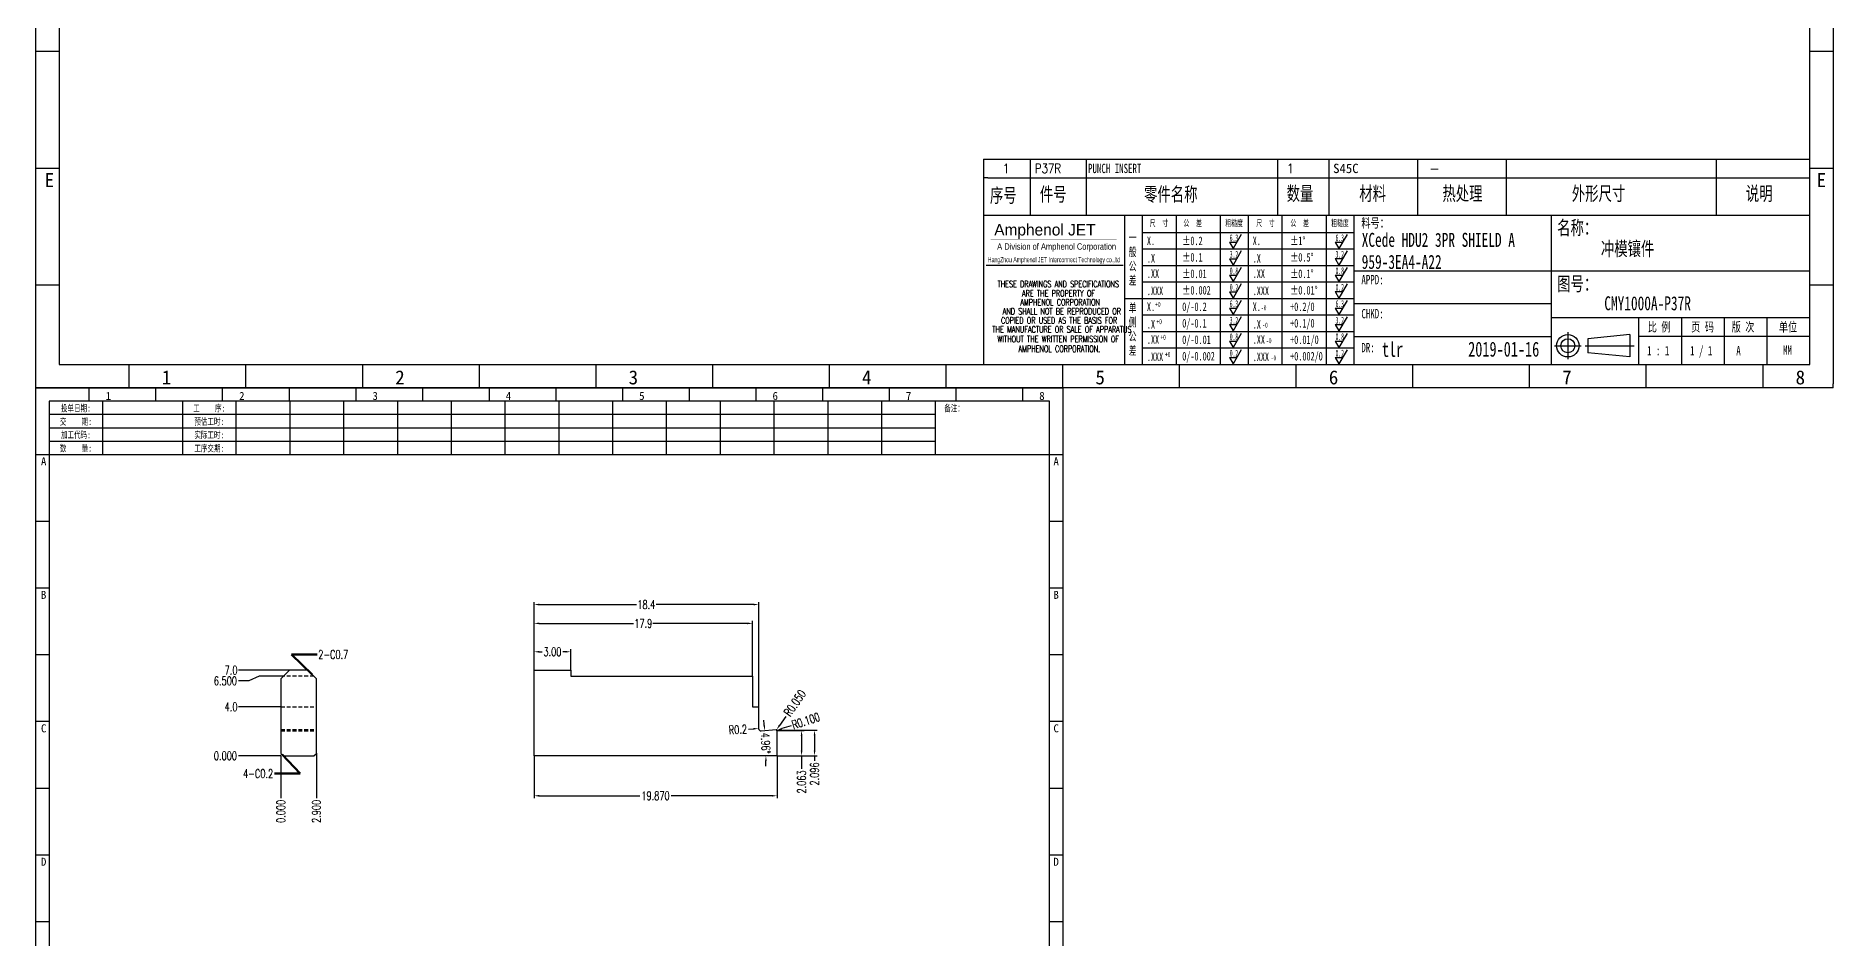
# Model space of a CAD drawing. Header units: millimetres. Extents: x -2852 to 5627, y -2271 to 1849.
# Drawn here: x -622.1 to -475.1, y -1047.2 to -973.5 of the extents above; entities that cross this region are included whole.
import ezdxf
from ezdxf.enums import TextEntityAlignment as Align

# ---------------------------------------------------------------- set-up
doc = ezdxf.new("R2010")
doc.units = ezdxf.units.MM
doc.header["$PDSIZE"] = 3
doc.linetypes.add('DASHED2', pattern=[9.525, 6.35, -3.175])
for name, color, linetype in [('1', 7, 'Continuous'), ('11', 4, 'DASHED2'), ('41', 1, 'Continuous'), ('D03', 7, 'Continuous')]:
    doc.layers.add(name, color=color, linetype=linetype)
doc.styles.add('CH', font='仿宋_GB2312_0.ttf')
doc.styles.add('jet02', font='simplex.shx', dxfattribs={"width": 0.7})
doc.styles.add('SIMPLEX', font='SIMPLEX')
doc.styles.get("Standard").update_dxf_attribs({"font": '仿宋_GB2312_0.ttf', "width": 0.7})
doc.styles.add('TEXTSTYLE_1', font='TRIUMB.TTF')
doc.styles.add('TEXTSTYLE_2', font='TRIUM.TTF')
doc.styles.add('tk', font='', dxfattribs={"width": 0.7})
doc.styles.add('tk 2', font='仿宋_GB2312_0.ttf', dxfattribs={"width": 0.65})
doc.styles.add('tk 4', font='simplex.shx', dxfattribs={"width": 0.65, "bigfont": 'bigfont.shx'})
doc.styles.get('tk').set_extended_font_data('NSimSun')
doc.dimstyles.new('jet02', dxfattribs={"dimtxt": 3.5, "dimasz": 2.1, "dimexe": 1, "dimexo": 0, "dimgap": 0.5, "dimtad": 0, "dimtoh": 1, "dimdec": 3, "dimzin": 9, "dimdsep": 46, "dimtxsty": 'jet02', "dimcen": 0, "dimclrt": 256, "dimazin": 2, "dimtfac": 1, "dimtdec": 3, "dimtofl": 0, "dimtmove": 0, "dimatfit": 1, "dimfxl": 0, "dimarcsym": 0})

# ---------------------------------------------------------------- blocks, each defined once
blk = doc.blocks.new('A3-N')
at = {"layer": '1', "color": 1}
for p, q in [((0, 0), (0, 296.73)), ((0, 296.73), (420, 296.73)), ((21.82, 291.27), (21.82, 296.73)), ((49.09, 291.27), (49.09, 296.73)), ((76.36, 291.27), (76.36, 296.73)), ((103.64, 291.27), (103.64, 296.73)), ((103.64, 291.27), (103.64, 296.73)), ((103.64, 291.27), (103.64, 296.73)), ((130.91, 291.27), (130.91, 296.73)), ((158.18, 291.27), (158.18, 296.73)), ((185.45, 291.27), (185.45, 296.73)), ((212.73, 291.27), (212.73, 296.73)), ((240, 291.27), (240, 296.73)), ((267.27, 291.27), (267.27, 296.73)), ((294.55, 291.27), (294.55, 296.73)), ((321.82, 291.27), (321.82, 296.73)), ((349.09, 291.27), (349.09, 296.73)), ((376.36, 291.27), (376.36, 296.73)), ((403.64, 291.27), (403.64, 296.73)), ((420, 296.73), (420, 1)), ((5.45, 269.45), (0, 269.45)), ((420, 269.45), (414.55, 269.45)), ((5.45, 242.18), (0, 242.18)), ((420, 242.18), (414.55, 242.18)), ((5.45, 214.91), (0, 214.91)), ((420, 214.91), (414.55, 214.91)), ((5.45, 187.64), (0, 187.64)), ((420, 187.64), (414.55, 187.64)), ((5.45, 160.36), (0, 160.36)), ((420, 160.36), (414.55, 160.36)), ((5.45, 133.09), (0, 133.09)), ((420, 133.09), (414.55, 133.09)), ((5.45, 105.82), (0, 105.82)), ((420, 105.82), (414.55, 105.82)), ((5.45, 78.55), (0, 78.55)), ((420, 78.55), (414.55, 78.55)), ((5.45, 51.27), (0, 51.27)), ((420, 51.27), (414.55, 51.27)), ((222.45, 49.09), (221.45, 49.09)), ((221.45, 49.09), (221.45, 40.36)), ((222.45, 49.09), (414.55, 49.09)), ((232.36, 49.09), (232.36, 40.36)), ((245.45, 49.09), (245.45, 40.36)), ((290.18, 49.09), (290.18, 40.36)), ((302.18, 49.09), (302.18, 40.36)), ((322.91, 49.09), (322.91, 40.36)), ((343.64, 49.09), (343.64, 40.36)), ((392.73, 40.36), (392.73, 49.09)), ((258.55, 40.36), (258.55, 5.44)), ((266.45, 40.36), (266.45, 5.44)), ((276.78, 40.36), (276.78, 5.45)), ((291.18, 40.36), (291.18, 5.45)), ((301.51, 40.37), (301.51, 5.46)), ((308.01, 40.36), (308.01, 5.45)), ((354.09, 40.36), (354.09, 5.45)), ((308.01, 32.39), (258.55, 32.39)), ((308.01, 28.54), (258.55, 28.54)), ((414.55, 27.27), (308.01, 27.27)), ((5.45, 24), (0, 24)), ((308.01, 24.69), (258.55, 24.69)), ((420, 24), (414.55, 24)), ((308.01, 16.99), (258.55, 16.99)), ((354.09, 19.63), (308.01, 19.63)), ((308.01, 13.14), (258.55, 13.14)), ((414.55, 16.36), (354.09, 16.36)), ((374.55, 16.36), (374.55, 5.45)), ((384.55, 16.36), (384.55, 5.45)), ((394.55, 16.36), (394.55, 5.45)), ((404.55, 16.36), (404.55, 5.45)), ((308.01, 9.29), (258.55, 9.29)), ((308.01, 11.99), (354.09, 11.99)), ((372.51, 12.49), (362.69, 11.5)), ((362.69, 11.5), (362.69, 8.23)), ((372.51, 12.49), (372.51, 7.25)), ((414.55, 12), (374.55, 12)), ((21.82, 0), (21.82, 5.45)), ((49.09, 0), (49.09, 5.45)), ((76.36, 0), (76.36, 5.45)), ((103.64, 0), (103.64, 5.45)), ((130.91, 0), (130.91, 5.45)), ((158.18, 0), (158.18, 5.45)), ((185.45, 0), (185.45, 5.45)), ((212.73, 0), (212.73, 5.45)), ((240, 0), (240, 5.45)), ((267.27, 0), (267.27, 5.45)), ((294.55, 0), (294.55, 5.45)), ((321.82, 0), (321.82, 5.45)), ((349.09, 0), (349.09, 5.45)), ((372.51, 7.25), (362.69, 8.23)), ((376.36, 0), (376.36, 5.45)), ((403.64, 0), (403.64, 5.45)), ((1, 0), (0, 0)), ((420, 0), (1, 0)), ((420, 0), (420, 1))]:
    blk.add_line(p, q, dxfattribs=at)
at = {"layer": '1'}
for p, q in [((414.55, 278.18), (414.55, 284.73)), ((221.45, 40.36), (221.45, 5.45)), ((221.45, 40.36), (414.55, 40.36)), ((221.45, 40.36), (414.55, 40.36)), ((254.41, 40.36), (254.41, 5.45)), ((283.28, 40.36), (283.28, 5.45)), ((308.01, 36.24), (258.55, 36.24)), ((222.08, 28.67), (254.12, 28.67)), ((308.01, 20.84), (254.41, 20.84))]:
    blk.add_line(p, q, dxfattribs=at)
at = {"layer": '1', "color": 1, "ltscale": 0.05}
for p, q in [((278.93, 34.04), (279.79, 32.56)), ((278.93, 34.04), (280.65, 34.04)), ((281.68, 35.84), (279.79, 32.56)), ((303.66, 34.05), (304.52, 32.56)), ((303.66, 34.05), (305.38, 34.05)), ((306.41, 35.84), (304.52, 32.56)), ((278.93, 30.19), (279.79, 28.71)), ((278.93, 30.19), (280.65, 30.19)), ((281.68, 31.99), (279.79, 28.71)), ((303.66, 30.2), (305.38, 30.2)), ((303.66, 30.2), (304.52, 28.71)), ((306.41, 31.99), (304.52, 28.71)), ((278.93, 26.34), (279.79, 24.86)), ((278.93, 26.34), (280.65, 26.34)), ((281.68, 28.14), (279.79, 24.86)), ((303.66, 26.35), (304.52, 24.86)), ((303.66, 26.35), (305.38, 26.35)), ((306.41, 28.14), (304.52, 24.86)), ((278.93, 22.49), (280.65, 22.49)), ((278.93, 22.49), (279.79, 21.01)), ((281.68, 24.29), (279.79, 21.01)), ((303.66, 22.5), (305.38, 22.5)), ((303.66, 22.5), (304.52, 21.01)), ((306.41, 24.29), (304.52, 21.01)), ((278.93, 18.66), (279.79, 17.17)), ((278.93, 18.66), (280.65, 18.66)), ((281.68, 20.45), (279.79, 17.17)), ((303.66, 18.66), (304.52, 17.18)), ((303.66, 18.66), (305.38, 18.66)), ((306.41, 20.46), (304.52, 17.18)), ((278.93, 14.81), (280.65, 14.81)), ((278.93, 14.81), (279.79, 13.32)), ((281.68, 16.6), (279.79, 13.32)), ((281.68, 12.75), (279.79, 9.47)), ((303.66, 14.81), (305.38, 14.81)), ((303.66, 14.81), (304.52, 13.33)), ((306.41, 16.61), (304.52, 13.33)), ((306.41, 12.76), (304.52, 9.48)), ((278.93, 10.96), (279.79, 9.47)), ((278.93, 10.96), (280.65, 10.96)), ((281.68, 8.9), (279.79, 5.62)), ((303.66, 10.96), (304.52, 9.48)), ((303.66, 10.96), (305.38, 10.96)), ((306.41, 8.91), (304.52, 5.63)), ((278.93, 7.11), (279.79, 5.62)), ((278.93, 7.11), (280.65, 7.11)), ((303.66, 7.11), (305.38, 7.11)), ((303.66, 7.11), (304.52, 5.63))]:
    blk.add_line(p, q, dxfattribs=at)
at = {"layer": '1', "color": 1, "ltscale": 0.1}
for p, q in [((358.01, 13.02), (358.01, 6.71)), ((354.86, 9.87), (361.17, 9.87)), ((362.03, 9.87), (373.54, 9.87))]:
    blk.add_line(p, q, dxfattribs=at)
at = {"layer": '1'}
blk.add_lwpolyline([(221.45, 5.45), (414.55, 5.45), (414.55, 291.27), (5.45, 291.27), (5.45, 5.45), (414.55, 5.45)], dxfattribs=at)
at = {"layer": '1', "color": 7, "linetype": 'Continuous', "const_width": 0.123}
blk.add_lwpolyline([(223.11, 34.74), (252.6, 34.76)], dxfattribs=at)
at = {"layer": '1', "color": 1}
for radius in [2.62, 1.64]:
    blk.add_circle((358.01, 9.87), radius, dxfattribs=at)
at = {"layer": '41'}
for p, q in [((27.27, 291.27), (27.27, 269.45)), ((60, 291.27), (60, 269.45)), ((81.82, 291.27), (81.82, 269.45)), ((103.82, 291.27), (103.82, 269.45)), ((125.82, 291.27), (125.82, 269.45)), ((147.82, 291.27), (147.82, 269.45)), ((169.82, 291.27), (169.82, 269.45)), ((191.82, 291.27), (191.82, 269.45)), ((213.82, 291.27), (213.82, 269.45)), ((235.82, 291.27), (235.82, 269.45)), ((257.82, 291.27), (257.82, 269.45)), ((279.82, 291.27), (279.82, 269.45)), ((301.82, 291.27), (301.82, 269.45)), ((323.82, 291.27), (323.82, 269.45)), ((345.82, 291.27), (345.82, 269.45)), ((367.82, 291.27), (367.82, 269.45)), ((367.82, 285.82), (5.45, 285.82)), ((367.82, 280.36), (5.45, 280.36)), ((367.82, 274.91), (5.45, 274.91)), ((414.55, 269.45), (5.45, 269.45))]:
    blk.add_line(p, q, dxfattribs=at)
at = {"layer": '1', "color": 1}
for s, p in [('1', (29.64, 295.11)), ('2', (84.18, 295.11)), ('3', (138.73, 295.11)), ('4', (193.27, 295.11)), ('5', (247.82, 295.11)), ('6', (302.36, 295.11)), ('7', (356.91, 295.11)), ('8', (411.45, 295.11)), ('1', (30.53, 4.11)), ('2', (85.08, 4.11)), ('3', (139.62, 4.11)), ('4', (194.17, 4.11)), ('5', (248.72, 4.11)), ('6', (303.26, 4.11)), ('7', (357.81, 4.11)), ('8', (412.35, 4.11))]:
    blk.add_text(s, height=3.27, dxfattribs=at).set_placement(p, align=Align.TOP_CENTER)
at = {"layer": '1', "style": 'tk', "width": 0.7}
for s, p in [('投单日期:', (16.36, 288.55)), ('工    序:', (70.91, 288.55)), ('备注：', (375.51, 288.55)), ('交    期:', (16.36, 283.09)), ('预估工时:', (70.91, 283.09)), ('加工代码:', (16.36, 277.64)), ('实际工时:', (70.91, 277.64)), ('数    量:', (16.36, 272.18)), ('工序交期:', (70.91, 272.18))]:
    blk.add_text(s, height=2.727, dxfattribs=at).set_placement(p, align=Align.MIDDLE)
at = {"layer": '1', "color": 1}
for s, p in [('A', (2.04, 268.36)), ('B', (2.04, 213.82)), ('C', (2.04, 159.27)), ('D', (2.04, 104.73)), ('E', (2.04, 50.18))]:
    blk.add_text(s, height=3.27, dxfattribs=at).set_placement(p, align=Align.TOP_LEFT)
for s, p in [('A', (418.37, 268.36)), ('B', (418.37, 213.82)), ('C', (418.37, 159.27)), ('D', (418.37, 104.73)), ('E', (418.37, 50.18))]:
    blk.add_text(s, height=3.27, dxfattribs=at).set_placement(p, align=Align.TOP_RIGHT)
at = {"layer": '1', "color": 1, "style": 'tk 2', "width": 0.7}
for s, height, p in [('序号', 3.273, (222.96, 43.34)), ('件号', 3.273, (234.62, 43.61)), ('零件名称', 3.273, (258.97, 43.61)), ('数量', 3.273, (292.3, 43.78)), ('材料', 3.273, (309.27, 43.78)), ('热处理', 3.273, (328.71, 43.78)), ('外形尺寸', 3.273, (358.94, 43.78)), ('说明', 3.273, (399.61, 43.78)), ('料号：', 2.182, (309.77, 37.46)), ('名称：', 3.273, (355.52, 35.79)), ('图号：', 3.273, (355.52, 22.7)), ('比 例', 2.182, (376.69, 13.18)), ('页 码', 2.182, (386.85, 13.18)), ('版 次', 2.182, (396.31, 13.18)), ('单位', 2.182, (407.35, 13.18))]:
    blk.add_text(s, height=height, dxfattribs=at).set_placement(p)
at = {"layer": '1', "color": 7, "linetype": 'Continuous', "style": 'TEXTSTYLE_1'}
blk.add_text('Amphenol JET', height=2.7, dxfattribs=at).set_placement((223.96, 35.61))
at = {"layer": '1', "color": 7, "linetype": 'Continuous'}
for s, height, style, width, p in [('A Division of Amphenol Corporation', 1.5, 'TEXTSTYLE_2', 0.7, (224.64, 32.29)), ('HangZhou Amphenol JET Interconnect Technology co.,ltd ', 1.2, 'TEXTSTYLE_2', 0.6, (222.47, 29.36)), ('THESE DRAWINGS AND SPECIFICATIONS', 1.5, 'tk 4', 0.6, (224.73, 23.52)), ('ARE THE PROPERTY OF', 1.5, 'tk 4', 0.6, (230.45, 21.35)), ('AND SHALL NOT BE REPRODUCED OR', 1.5, 'tk 4', 0.6, (225.95, 17.17)), ('AMPHENOL CORPORATION', 1.5, 'tk 4', 0.6, (230.04, 19.27)), ('THE MANUFACTURE OR SALE OF APPARATUS', 1.5, 'tk 4', 0.6, (223.5, 12.92)), ('COPIED OR USED AS THE BASIS FOR', 1.5, 'tk 4', 0.6, (225.54, 15.02)), ('WITHOUT THE WRITTEN PERMISSION OF', 1.5, 'tk 4', 0.6, (224.73, 10.67)), ('AMPHENOL CORPORATION.', 1.5, 'tk 4', 0.6, (229.63, 8.4))]:
    blk.add_text(s, height=height, dxfattribs=dict(at, style=style, width=width)).set_placement(p)
at = {"layer": '1', "color": 1, "style": 'tk 2', "width": 0.7}
for s, p in [('X.', (259.64, 34.37)), ('%%P0.2', (267.9, 34.37)), ('X.', (284.37, 34.37)), ('%%P1%%D', (293.12, 34.37)), ('.X', (259.64, 30.28)), ('%%P0.1', (267.9, 30.52)), ('.X', (284.37, 30.28)), ('%%P0.5%%D', (293.12, 30.52)), ('.XX', (259.64, 26.71)), ('%%P0.01', (267.9, 26.67)), ('.XX', (284.37, 26.71)), ('%%P0.1%%D', (293.12, 26.67)), ('.XXX', (259.64, 22.68)), ('%%P0.002', (267.9, 22.82)), ('.XXX', (284.37, 22.68)), ('%%P0.01%%D', (293.12, 22.82)), ('X.', (259.64, 18.97)), ('0/-0.2', (267.9, 18.97)), ('X.', (284.37, 18.97)), ('+0.2/0', (293.12, 18.97)), ('.X', (259.64, 14.88)), ('0/-0.1', (267.9, 15.12)), ('.X', (284.37, 14.88)), ('+0.1/0', (293.12, 15.12)), ('.XX', (259.64, 11.31)), ('0/-0.01', (267.9, 11.27)), ('0/-0.002', (267.9, 7.42)), ('.XX', (284.37, 11.31)), ('+0.01/0', (293.12, 11.27)), ('+0.002/0', (293.12, 7.42)), ('.XXX', (259.64, 7.28)), ('.XXX', (284.37, 7.28))]:
    blk.add_text(s, height=2, dxfattribs=at).set_placement(p, align=Align.MIDDLE_LEFT)
at = {"layer": '1', "color": 1, "ltscale": 0.05, "style": 'tk 2', "width": 0.5}
for s, p in [('6.3', (279.01, 34.26)), ('6.3', (303.74, 34.27)), ('3.2', (279.01, 30.41)), ('3.2', (303.74, 30.42)), ('0.8', (279.01, 26.56)), ('0.8', (303.74, 26.57)), ('0.2', (279.01, 22.71)), ('0.2', (303.74, 22.72)), ('6.3', (279.01, 18.87)), ('6.3', (303.74, 18.88)), ('3.2', (279.01, 15.02)), ('0.8', (279.01, 11.17)), ('3.2', (303.74, 15.03)), ('0.8', (303.74, 11.18)), ('0.2', (279.01, 7.32)), ('0.2', (303.74, 7.33))]:
    blk.add_text(s, height=1.6, dxfattribs=at).set_placement(p)
at = {"layer": '1', "style": 'tk 2', "width": 0.7}
for s, p in [('APPD:', (309.77, 24.21)), ('CHKD:', (309.77, 16.27)), ('DR:', (309.77, 8.35))]:
    blk.add_text(s, height=2.182, dxfattribs=at).set_placement(p)
at = {"layer": '1', "color": 7, "style": 'tk 2', "width": 0.7}
blk.add_text('MM', height=2.182, dxfattribs=at).set_placement((408.31, 7.75))
at = {"layer": '1', "color": 1, "ltscale": 0.05, "char_height": 1.5, "width": 6.3627, "attachment_point": 1, "style": 'tk 2'}
for s, insert in [('尺  寸', (260.31, 39.25)), ('公  差', (268.17, 39.25)), ('粗糙度', (277.98, 39.25)), ('尺  寸', (285.2, 39.25)), ('公  差', (293.18, 39.25)), ('粗糙度', (302.71, 39.26))]:
    blk.add_mtext(s, dxfattribs=dict(at, insert=insert))
at = {"layer": '1', "ltscale": 0.05, "char_height": 2, "width": 2.5195, "attachment_point": 1, "style": 'tk 2'}
for s, insert in [('一般公差', (255.39, 36.11)), ('单侧公差', (255.39, 19.71))]:
    blk.add_mtext(s, dxfattribs=dict(at, insert=insert))
at = {"layer": '1', "color": 1, "ltscale": 0.05, "char_height": 1.2, "width": 5.1396, "attachment_point": 1, "line_spacing_factor": 0.8, "style": 'tk 2'}
for s, insert in [('+0', (261.58, 20.13)), ('-0', (286.31, 19.33)), ('+0', (261.88, 16.09)), ('-0', (286.61, 15.29)), ('+0', (262.79, 12.45)), ('+0', (263.87, 8.44)), ('-0', (287.51, 11.65)), ('-0', (288.59, 7.64))]:
    blk.add_mtext(s, dxfattribs=dict(at, insert=insert))
at = {"layer": '1', "style": 'tk 2', "width": 0.7}
for tag, p in [('PATR-NO1', (309.84, 32.96)), ('TITLE', (365.74, 30.9)), ('PATR-NO2', (309.84, 27.81)), ('DWG-NO:', (366.54, 18.14))]:
    blk.add_attdef(tag, p, '', height=3.27, dxfattribs=at)
at = {"layer": '1', "color": 1, "style": 'tk 2', "width": 0.7}
for tag, p in [('DRAW', (314.55, 7.27)), ('DATE', (334.72, 7.32))]:
    blk.add_attdef(tag, p, '', height=3.49, dxfattribs=at)
at = {"layer": '1', "style": 'tk 2', "width": 0.7}
for tag, p in [('SCALE', (376.55, 8.73)), ('SHEET', (386.6, 8.72)), ('REV', (397.38, 8.73))]:
    blk.add_attdef(tag, text='', height=2.18, dxfattribs=at).set_placement(p, align=Align.MIDDLE_LEFT)
blk = doc.blocks.new('FB3')
at = {"layer": '1', "color": 1}
for p, q in [((0, 4.36), (193.09, 4.36)), ((0, 4.36), (0, 0)), ((10.91, 4.36), (10.91, 0)), ((24, 4.36), (24, 0)), ((68.73, 4.36), (68.73, 0)), ((80.73, 4.36), (80.73, 0)), ((101.45, 4.36), (101.45, 0)), ((122.18, 4.36), (122.18, 0)), ((171.27, 0), (171.27, 4.36))]:
    blk.add_line(p, q, dxfattribs=at)
at = {"layer": '1'}
for tag, style, p in [('ITEM', 'SIMPLEX', (4.36, 2.18)), ('PARTNO', 'SIMPLEX', (12, 2.18)), ('QTY', 'SIMPLEX', (74.18, 2.18)), ('MATL', 'CH', (81.72, 2.18)), ('FINISH', 'SIMPLEX', (104.17, 2.18)), ('SPEC', 'SIMPLEX', (130.91, 2.18)), ('REMARK', 'SIMPLEX', (174.06, 2.18))]:
    blk.add_attdef(tag, text='', height=2.18, dxfattribs=dict(at, style=style)).set_placement(p, align=Align.MIDDLE_LEFT)
at = {"layer": '1', "style": 'tk', "width": 0.7}
blk.add_attdef('DIE', text='', height=2.18, dxfattribs=at).set_placement((24.43, 2.18), align=Align.MIDDLE_LEFT)
blk = doc.blocks.new('*D2983')
at = {"layer": '41', "ltscale": 0.05}
blk.add_line((313.11, -3484.75), (309.65, -3484.75), dxfattribs=at)
at = {"layer": 'Defpoints', "color": 0, "ltscale": 0.05}
for p in [(309.65, -3484.75), (313.11, -3484.75), (313.11, -3484.75)]:
    blk.add_point(p, dxfattribs=at)
at = {"layer": '41', "ltscale": 0.05, "insert": (308.57, -3484.75), "char_height": 0.7, "attachment_point": 5, "style": 'jet02'}
blk.add_mtext('0.000', dxfattribs=at)
blk = doc.blocks.new('*D2984')
at = {"layer": '41', "ltscale": 0.05}
blk.add_line((313.11, -3480.75), (309.65, -3480.75), dxfattribs=at)
at = {"layer": 'Defpoints', "color": 0, "ltscale": 0.05}
for p in [(309.65, -3480.75), (313.11, -3480.75), (313.11, -3484.75)]:
    blk.add_point(p, dxfattribs=at)
at = {"layer": '41', "ltscale": 0.05, "insert": (309.03, -3480.75), "char_height": 0.7, "attachment_point": 5, "style": 'jet02'}
blk.add_mtext('4.0', dxfattribs=at)
blk = doc.blocks.new('*D2985')
at = {"layer": '41', "ltscale": 0.05}
for p, q in [((310.49, -3478.63), (309.65, -3478.63)), ((311.33, -3478.25), (310.49, -3478.63)), ((313.31, -3478.25), (311.33, -3478.25))]:
    blk.add_line(p, q, dxfattribs=at)
at = {"layer": 'Defpoints', "color": 0, "ltscale": 0.05}
for p in [(309.65, -3478.63), (313.31, -3478.25), (313.11, -3484.75)]:
    blk.add_point(p, dxfattribs=at)
at = {"layer": '41', "ltscale": 0.05, "insert": (308.57, -3478.63), "char_height": 0.7, "attachment_point": 5, "style": 'jet02'}
blk.add_mtext('6.500', dxfattribs=at)
blk = doc.blocks.new('*D2986')
at = {"layer": '41', "ltscale": 0.05}
blk.add_line((313.81, -3477.75), (309.65, -3477.75), dxfattribs=at)
at = {"layer": 'Defpoints', "color": 0, "ltscale": 0.05}
for p in [(309.65, -3477.75), (313.81, -3477.75), (313.11, -3484.75)]:
    blk.add_point(p, dxfattribs=at)
at = {"layer": '41', "ltscale": 0.05, "insert": (309.03, -3477.75), "char_height": 0.7, "attachment_point": 5, "style": 'jet02'}
blk.add_mtext('7.0', dxfattribs=at)
blk = doc.blocks.new('*D2987')
at = {"layer": '41', "ltscale": 0.05}
blk.add_line((313.11, -3484.75), (313.11, -3488.22), dxfattribs=at)
at = {"layer": 'Defpoints', "color": 0, "ltscale": 0.05}
for p in [(313.11, -3484.75), (313.11, -3484.75), (313.11, -3488.22)]:
    blk.add_point(p, dxfattribs=at)
at = {"layer": '41', "ltscale": 0.05, "insert": (313.11, -3489.3), "char_height": 0.7, "attachment_point": 5, "rotation": 90, "style": 'jet02'}
blk.add_mtext('0.000', dxfattribs=at)
blk = doc.blocks.new('*D2988')
at = {"layer": '41', "ltscale": 0.05}
blk.add_line((316.01, -3484.55), (316.01, -3488.22), dxfattribs=at)
at = {"layer": 'Defpoints', "color": 0, "ltscale": 0.05}
for p in [(313.11, -3484.75), (316.01, -3484.55), (316.01, -3488.22)]:
    blk.add_point(p, dxfattribs=at)
at = {"layer": '41', "ltscale": 0.05, "insert": (316.01, -3489.3), "char_height": 0.7, "attachment_point": 5, "rotation": 90, "style": 'jet02'}
blk.add_mtext('2.900', dxfattribs=at)
blk = doc.blocks.new('*D2989')
at = {"layer": '41', "ltscale": 0.05}
for p, q in [((333.82, -3477.75), (333.82, -3476.05)), ((334.24, -3476.25), (334.47, -3476.25)), ((336.4, -3476.25), (336.16, -3476.25)), ((336.82, -3477.75), (336.82, -3476.05))]:
    blk.add_line(p, q, dxfattribs=at)
for points in [[(334.24, -3476.18), (334.24, -3476.32), (333.82, -3476.25)], [(336.4, -3476.18), (336.4, -3476.32), (336.82, -3476.25)]]:
    blk.add_solid(points, dxfattribs=at)
at = {"layer": 'Defpoints', "color": 0, "ltscale": 0.05}
for p in [(333.82, -3476.25), (333.82, -3477.75), (336.82, -3477.75)]:
    blk.add_point(p, dxfattribs=at)
at = {"layer": '41', "ltscale": 0.05, "insert": (335.32, -3476.25), "char_height": 0.7, "attachment_point": 5, "style": 'jet02'}
blk.add_mtext('3.00', dxfattribs=at)
blk = doc.blocks.new('*D2990')
at = {"layer": '41', "ltscale": 0.05}
for p, q in [((333.82, -3484.75), (333.82, -3488.22)), ((353.69, -3484.75), (353.69, -3488.22)), ((334.24, -3488.02), (342.48, -3488.02)), ((353.27, -3488.02), (345.02, -3488.02))]:
    blk.add_line(p, q, dxfattribs=at)
for points in [[(334.24, -3487.95), (334.24, -3488.09), (333.82, -3488.02)], [(353.27, -3487.95), (353.27, -3488.09), (353.69, -3488.02)]]:
    blk.add_solid(points, dxfattribs=at)
at = {"layer": 'Defpoints', "color": 0, "ltscale": 0.05}
for p in [(333.82, -3484.75), (353.69, -3484.75), (333.82, -3488.02)]:
    blk.add_point(p, dxfattribs=at)
at = {"layer": '41', "ltscale": 0.05, "insert": (343.75, -3488.02), "char_height": 0.7, "attachment_point": 5, "style": 'jet02'}
blk.add_mtext('19.870', dxfattribs=at)
blk = doc.blocks.new('*D2991')
at = {"layer": '41', "ltscale": 0.05}
for p, q in [((333.82, -3477.75), (333.82, -3473.73)), ((334.24, -3473.93), (341.96, -3473.93)), ((351.27, -3473.93), (343.54, -3473.93)), ((351.69, -3478.25), (351.69, -3473.73))]:
    blk.add_line(p, q, dxfattribs=at)
for points in [[(334.24, -3473.86), (334.24, -3474), (333.82, -3473.93)], [(351.27, -3473.86), (351.27, -3474), (351.69, -3473.93)]]:
    blk.add_solid(points, dxfattribs=at)
at = {"layer": 'Defpoints', "color": 0, "ltscale": 0.05}
for p in [(333.82, -3473.93), (333.82, -3477.75), (351.69, -3478.25)]:
    blk.add_point(p, dxfattribs=at)
at = {"layer": '41', "ltscale": 0.05, "insert": (342.75, -3473.93), "char_height": 0.7, "attachment_point": 5, "style": 'jet02'}
blk.add_mtext('17.9', dxfattribs=at)
blk = doc.blocks.new('*D2992')
at = {"layer": '41', "ltscale": 0.05}
for p, q in [((333.82, -3477.75), (333.82, -3472.19)), ((334.24, -3472.39), (342.19, -3472.39)), ((351.77, -3472.39), (343.81, -3472.39)), ((352.19, -3480.75), (352.19, -3472.19))]:
    blk.add_line(p, q, dxfattribs=at)
for points in [[(334.24, -3472.32), (334.24, -3472.46), (333.82, -3472.39)], [(351.77, -3472.32), (351.77, -3472.46), (352.19, -3472.39)]]:
    blk.add_solid(points, dxfattribs=at)
at = {"layer": 'Defpoints', "color": 0, "ltscale": 0.05}
for p in [(333.82, -3472.39), (333.82, -3477.75), (352.19, -3480.75)]:
    blk.add_point(p, dxfattribs=at)
at = {"layer": '41', "ltscale": 0.05, "insert": (343, -3472.39), "char_height": 0.7, "attachment_point": 5, "style": 'jet02'}
blk.add_mtext('18.4', dxfattribs=at)
blk = doc.blocks.new('*D2993')
at = {"layer": '41', "ltscale": 0.05}
blk.add_line((354.84, -3482.29), (354.08, -3482.53), dxfattribs=at)
blk.add_solid([(354.06, -3482.47), (354.1, -3482.6), (353.68, -3482.66)], dxfattribs=at)
at = {"layer": 'Defpoints', "color": 0, "ltscale": 0.05}
for p in [(353.59, -3482.69), (353.68, -3482.66)]:
    blk.add_point(p, dxfattribs=at)
at = {"layer": '41', "ltscale": 0.05, "insert": (356.05, -3481.9), "char_height": 0.7, "attachment_point": 5, "rotation": 17.837, "style": 'jet02'}
blk.add_mtext('R0.100', dxfattribs=at)
blk = doc.blocks.new('*D2994')
at = {"layer": '41', "ltscale": 0.05}
blk.add_line((354.4, -3481.53), (353.89, -3482.27), dxfattribs=at)
blk.add_solid([(353.83, -3482.23), (353.95, -3482.31), (353.65, -3482.62)], dxfattribs=at)
at = {"layer": 'Defpoints', "color": 0, "ltscale": 0.05}
for p in [(353.62, -3482.66), (353.65, -3482.62)]:
    blk.add_point(p, dxfattribs=at)
at = {"layer": '41', "ltscale": 0.05, "insert": (355.15, -3480.44), "char_height": 0.7, "attachment_point": 5, "rotation": 55.4317, "style": 'jet02'}
blk.add_mtext('R0.050', dxfattribs=at)
blk = doc.blocks.new('*D2995')
at = {"layer": '41', "ltscale": 0.05}
for p, q in [((353.69, -3482.69), (355.9, -3482.69)), ((355.7, -3483.11), (355.7, -3484.33)), ((353.69, -3484.75), (355.9, -3484.75)), ((355.7, -3484.75), (355.7, -3485.81))]:
    blk.add_line(p, q, dxfattribs=at)
for points in [[(355.63, -3483.11), (355.77, -3483.11), (355.7, -3482.69)], [(355.63, -3484.33), (355.77, -3484.33), (355.7, -3484.75)]]:
    blk.add_solid(points, dxfattribs=at)
at = {"layer": 'Defpoints', "color": 0, "ltscale": 0.05}
for p in [(353.69, -3482.69), (355.7, -3482.69), (353.69, -3484.75)]:
    blk.add_point(p, dxfattribs=at)
at = {"layer": '41', "ltscale": 0.05, "insert": (355.7, -3486.89), "char_height": 0.7, "attachment_point": 5, "rotation": 90, "style": 'jet02'}
blk.add_mtext('2.063', dxfattribs=at)
blk = doc.blocks.new('*D2996')
at = {"layer": '41', "ltscale": 0.05}
for p, q in [((353.62, -3482.66), (356.96, -3482.66)), ((356.76, -3483.08), (356.76, -3484.33)), ((353.69, -3484.75), (356.96, -3484.75)), ((356.76, -3484.75), (356.76, -3485.17))]:
    blk.add_line(p, q, dxfattribs=at)
for points in [[(356.69, -3483.08), (356.83, -3483.08), (356.76, -3482.66)], [(356.69, -3484.33), (356.83, -3484.33), (356.76, -3484.75)]]:
    blk.add_solid(points, dxfattribs=at)
at = {"layer": 'Defpoints', "color": 0, "ltscale": 0.05}
for p in [(353.62, -3482.66), (353.69, -3484.75), (356.76, -3484.75)]:
    blk.add_point(p, dxfattribs=at)
at = {"layer": '41', "ltscale": 0.05, "insert": (356.76, -3486.24), "char_height": 0.7, "attachment_point": 5, "rotation": 90, "style": 'jet02'}
blk.add_mtext('2.096', dxfattribs=at)
blk = doc.blocks.new('*D2997')
at = {"layer": '41', "ltscale": 0.05}
blk.add_line((351.35, -3482.57), (351.77, -3482.55), dxfattribs=at)
blk.add_solid([(351.76, -3482.48), (351.77, -3482.62), (352.19, -3482.52)], dxfattribs=at)
at = {"layer": 'Defpoints', "color": 0, "ltscale": 0.05}
for p in [(352.19, -3482.52), (352.39, -3482.51)]:
    blk.add_point(p, dxfattribs=at)
at = {"layer": '41', "ltscale": 0.05, "insert": (350.49, -3482.61), "char_height": 0.7, "attachment_point": 5, "rotation": 2.9825, "style": 'jet02'}
blk.add_mtext('R0.2', dxfattribs=at)
blk = doc.blocks.new('*D2998')
at = {"layer": '41', "ltscale": 0.05}
for start, end in [(5.9614, 6.9675), (357.9877, 358.9939)]:
    blk.add_arc((328.86, -3484.75), 23.92, start, end, dxfattribs=at)
for points in [[(352.72, -3482.26), (352.58, -3482.28), (352.69, -3482.69)], [(352.71, -3485.17), (352.85, -3485.17), (352.78, -3484.75)]]:
    blk.add_solid(points, dxfattribs=at)
at = {"layer": 'Defpoints', "color": 0, "ltscale": 0.05}
for p in [(352.4, -3482.71), (353.62, -3482.61), (333.82, -3484.75), (352.77, -3484.06), (353.69, -3484.75)]:
    blk.add_point(p, dxfattribs=at)
at = {"layer": '41', "ltscale": 0.05, "insert": (352.76, -3483.72), "char_height": 0.7, "attachment_point": 5, "rotation": 272.4776, "style": 'jet02'}
blk.add_mtext('4.96°', dxfattribs=at)

msp = doc.modelspace()

# ---------------------------------------------------------------- linework, layer by layer
at = {"layer": '1', "ltscale": 0.05}
msp.add_lwpolyline([(-602.0971, -1032.1243), (-601.8971, -1032.3243), (-599.3971, -1032.3243), (-599.1971, -1032.1243), (-599.1971, -1026.0243), (-599.8971, -1025.3243), (-601.3971, -1025.3243), (-602.0971, -1026.0243)], close=True, dxfattribs=at)
at = {"layer": '11', "color": 6, "ltscale": 0.05}
msp.add_line((-599.3971, -1025.8243), (-601.8971, -1025.8243), dxfattribs=at)
at = {"layer": '11', "ltscale": 0.05}
for p, q in [((-602.0971, -1028.3243), (-599.1971, -1028.3243)), ((-602.0971, -1030.178), (-599.1971, -1030.178)), ((-602.0971, -1030.2843), (-599.1971, -1030.2843))]:
    msp.add_line(p, q, dxfattribs=at)
at = {"layer": 'D03', "ltscale": 0.05}
msp.add_lwpolyline([(-561.5479, -1030.1945, -0.18503336), (-561.5223, -1030.2614), (-561.5223, -1032.3243), (-581.3923, -1032.3243), (-581.3923, -1025.3243), (-578.3923, -1025.3243), (-578.3923, -1025.8243), (-563.5223, -1025.8243), (-563.5223, -1028.3243), (-563.0223, -1028.3243), (-563.0223, -1030.0843, 0.43977734), (-562.805, -1030.2835), (-561.5894, -1030.1781, -0.23557446), (-561.5479, -1030.1945)], format="xyb", dxfattribs=at)

# ---------------------------------------------------------------- block references
at = {"layer": '1', "ltscale": 0.05}
for p, xscale, yscale, zscale, values in [((-622.1366, -1002.2581), 0.3500000000000227, 0.3500000000000227, 0.3500000000000227, {'DWG-NO:': 'CMY1000A-P37R', 'TITLE': '冲模镶件', 'REV': 'A', 'SHEET': '1 / 1', 'DRAW': 'tlr', 'DATE': '2019-01-16', 'PATR-NO1': 'XCede HDU2 3PR SHIELD A', 'PATR-NO2': '959-3EA4-A22', 'SCALE': '1 : 1'}), ((-622.1366, -1061.6035), 0.2000000000000455, 0.2000000000000455, 0.2000000000000455, {'DWG-NO:': 'CMY1000A-S37A', 'TITLE': '冲模镶件', 'REV': 'A', 'SHEET': '1 / 1', 'DRAW': 'tlr', 'DATE': '2019-01-16', 'PATR-NO1': 'XCede HDU2 3PR SHIELD A', 'PATR-NO2': '959-3EA4-A22', 'SCALE': '1 : 1'})]:
    msp.add_blockref('A3-N', p, dxfattribs=dict(at, xscale=xscale, yscale=yscale, zscale=zscale)).add_auto_attribs(values)
ref = msp.add_blockref('FB3', (-544.6275, -985.0763), dxfattribs=dict(at, xscale=0.3500000000000227, yscale=0.3500000000000227, zscale=0.3500000000000227))
ref.add_attrib('PARTNO', 'P37R', dxfattribs={"height": 0.76364, "style": 'SIMPLEX', "width": 0.8}).set_placement((-540.4275, -984.3126), align=Align.MIDDLE_LEFT)
ref.add_attrib('ITEM', '1', dxfattribs={"height": 0.7636, "style": 'SIMPLEX'}).set_placement((-543.1002, -984.3126), align=Align.MIDDLE_LEFT)
ref.add_attrib('DIE', 'PUNCH INSERT', dxfattribs={"height": 0.763636, "style": 'tk', "width": 0.7}).set_placement((-536.0769, -984.3126), align=Align.MIDDLE_LEFT)
ref.add_attrib('QTY', '1', dxfattribs={"height": 0.7636, "style": 'SIMPLEX'}).set_placement((-519.8476, -984.3126), align=Align.MIDDLE_LEFT)
ref.add_attrib('MATL', 'S45C', dxfattribs={"height": 0.76364, "style": 'CH'}).set_placement((-516.0269, -984.3126), align=Align.MIDDLE_LEFT)
ref.add_attrib('FINISH', '-', dxfattribs={"height": 0.7636, "style": 'SIMPLEX'}).set_placement((-508.167, -984.3126), align=Align.MIDDLE_LEFT)

# ---------------------------------------------------------------- texts
at = {"layer": '41', "ltscale": 0.05, "char_height": 0.7, "style": 'jet02'}
for s, insert, attachment_point in [('2-C0.7', (-599.0459, -1024.0429), 4), ('4-C0.2', (-602.7342, -1033.7788), 6)]:
    msp.add_mtext(s, dxfattribs=dict(at, insert=insert, attachment_point=attachment_point))

# ---------------------------------------------------------------- dimensions: what is measured, and where the dimension line sits
at = {"layer": '41', "ltscale": 0.05}
for base, p1, p2, override, picture, middle in [((-581.3923, -1019.9559), (-563.0223, -1028.3243), (-581.3923, -1025.3243), {"dimscale": 0.2, "dimtoh": 0, "dimdec": 1, "dimzin": 1, "dimclrd": 256, "dimclre": 256, "dimadec": 1, "dimazin": 0, "dimatfit": 3, "dimlwd": 65535, "dimlwe": 65535}, '*D2992', (-572.2073, -1019.9559)), ((-581.3923, -1021.5002), (-563.5223, -1025.8243), (-581.3923, -1025.3243), {"dimscale": 0.2, "dimtoh": 0, "dimdec": 1, "dimzin": 1, "dimclrd": 256, "dimclre": 256, "dimadec": 1, "dimazin": 0, "dimatfit": 3, "dimlwd": 65535, "dimlwe": 65535}, '*D2991', (-572.4573, -1021.5002)), ((-581.3923, -1023.8191), (-578.3923, -1025.3243), (-581.3923, -1025.3243), {"dimscale": 0.2, "dimtoh": 0, "dimdec": 2, "dimzin": 1, "dimclrd": 256, "dimclre": 256, "dimazin": 0, "dimatfit": 3, "dimlwd": 65535, "dimlwe": 65535}, '*D2989', (-579.8923, -1023.8191)), ((-581.3923, -1035.5853), (-561.5223, -1032.3243), (-581.3923, -1032.3243), {"dimscale": 0.2, "dimtoh": 0, "dimzin": 1, "dimclrd": 256, "dimclre": 256, "dimadec": 3, "dimazin": 0, "dimatfit": 3, "dimlwd": 65535, "dimlwe": 65535}, '*D2990', (-571.4573, -1035.5853))]:
    dim = msp.add_linear_dim(base=base, p1=p1, p2=p2, dimstyle='jet02', override=override, dxfattribs=at)
    dim.commit()
    dim.dimension.update_dxf_attribs({"geometry": picture, "text_midpoint": middle, "insert": (-915.2077, 2452.4298)})
for feature_location, offset, dtype, origin, override, picture, middle, set_off in [((-601.8971, -1025.8243), (-3.6653, -0.375), 0, (-602.0971, -1032.3243), {"dimscale": 0.2, "dimtoh": 0, "dimzin": 1, "dimclrd": 256, "dimclre": 256, "dimadec": 3, "dimazin": 0, "dimatfit": 3, "dimlwd": 65535, "dimlwe": 65535}, '*D2985', (-606.6424, -1026.1993), (-915.2077, 2452.4298)), ((-601.3971, -1025.3243), (-4.1653, 0), 0, (-602.0971, -1032.3243), {"dimscale": 0.2, "dimtoh": 0, "dimdec": 1, "dimzin": 1, "dimclrd": 256, "dimclre": 256, "dimadec": 1, "dimazin": 0, "dimatfit": 3, "dimlwd": 65535, "dimlwe": 65535}, '*D2986', (-606.1757, -1025.3243), (-915.2077, 2452.4298)), ((-602.0971, -1028.3243), (-3.4653, 0), 0, (-602.0971, -1032.3243), {"dimscale": 0.2, "dimtoh": 0, "dimdec": 1, "dimzin": 1, "dimclrd": 256, "dimclre": 256, "dimadec": 1, "dimazin": 0, "dimatfit": 3, "dimlwd": 65535, "dimlwe": 65535}, '*D2984', (-606.1757, -1028.3243), (-915.2077, 2452.4298)), ((-602.0971026898, -1032.3243154954), (-3.4652946211, 0), 0, (-602.0971026898, -1032.3243154954), {"dimscale": 0.2, "dimtoh": 0, "dimzin": 1, "dimclrd": 256, "dimclre": 256, "dimadec": 3, "dimazin": 0, "dimatfit": 3, "dimlwd": 65535, "dimlwe": 65535}, '*D2983', (-606.642397311, -1032.3243154954), (-915.2077048823, 2452.4298167741)), ((-602.0971026898, -1032.3243154954), (0, -3.4652946211), 1, (-602.0971026898, -1032.3243154954), {"dimscale": 0.2, "dimtoh": 0, "dimzin": 1, "dimclrd": 256, "dimclre": 256, "dimadec": 3, "dimazin": 0, "dimatfit": 3, "dimlwd": 65535, "dimlwe": 65535}, '*D2987', (-602.0971026898, -1036.8696101165), (-915.2077048823, 2452.4298167741)), ((-599.1971, -1032.1243), (0, -3.6653), 1, (-602.0971, -1032.3243), {"dimscale": 0.2, "dimtoh": 0, "dimzin": 1, "dimclrd": 256, "dimclre": 256, "dimadec": 3, "dimazin": 0, "dimatfit": 3, "dimlwd": 65535, "dimlwe": 65535}, '*D2988', (-599.1971, -1036.8696), (-915.2077, 2452.4298))]:
    dim = msp.add_ordinate_dim(feature_location=feature_location, offset=offset, dtype=dtype, origin=origin, dimstyle='jet02', override=override, dxfattribs=at)
    dim.commit()
    dim.dimension.update_dxf_attribs({"geometry": picture, "text_midpoint": middle, "insert": set_off})
for center, mpoint, picture, middle in [((-561.5851, -1030.228), (-561.5567, -1030.1868), '*D2994', (-560.0593, -1028.0136)), ((-561.6223, -1030.2614), (-561.5271, -1030.2307), '*D2993', (-559.1545, -1029.4673))]:
    dim = msp.add_radius_dim(center=center, mpoint=mpoint, dimstyle='jet02', override={"dimscale": 0.2, "dimtoh": 0, "dimzin": 1, "dimclrd": 256, "dimclre": 256, "dimadec": 3, "dimazin": 0, "dimatfit": 3, "dimlwd": 65535, "dimlwe": 65535}, dxfattribs=at)
    dim.commit()
    dim.dimension.update_dxf_attribs({"geometry": picture, "text_midpoint": middle, "dimtype": 132, "insert": (-915.2077, 2452.4298)})
dim = msp.add_angular_dim_2l(base=(-562.4352, -1031.6349), line1=((-562.805, -1030.2835), (-561.5894, -1030.1781)), line2=((-561.5223, -1032.3243), (-581.3923, -1032.3243)), dimstyle='jet02', override={"dimscale": 0.2, "dimtoh": 0, "dimdec": 2, "dimzin": 1, "dimclrd": 256, "dimclre": 256, "dimazin": 0, "dimatfit": 3, "dimlwd": 65535, "dimlwe": 65535}, dxfattribs=at)
dim.commit()
dim.dimension.update_dxf_attribs({"geometry": '*D2998', "text_midpoint": (-562.4476, -1031.2904), "insert": (-915.2077, 2452.4298)})
dim = msp.add_radius_dim(center=(-562.8223, -1030.0843), mpoint=(-563.022, -1030.0947), dimstyle='jet02', override={"dimscale": 0.2, "dimtoh": 0, "dimdec": 1, "dimzin": 1, "dimclrd": 256, "dimclre": 256, "dimadec": 1, "dimazin": 0, "dimatfit": 3, "dimlwd": 65535, "dimlwe": 65535}, dxfattribs=at)
dim.commit()
dim.dimension.update_dxf_attribs({"geometry": '*D2997', "text_midpoint": (-564.718, -1030.1831), "insert": (-915.2077, 2452.4298)})
dim = msp.add_linear_dim(base=(-558.4481, -1032.3243), p1=(-561.5851, -1030.228), p2=(-561.5223, -1032.3243), angle=90, dimstyle='jet02', override={"dimscale": 0.2, "dimtoh": 0, "dimzin": 1, "dimclrd": 256, "dimclre": 256, "dimadec": 3, "dimazin": 0, "dimatfit": 3, "dimlwd": 65535, "dimlwe": 65535}, dxfattribs=at)
dim.commit()
dim.dimension.update_dxf_attribs({"geometry": '*D2996', "text_midpoint": (-558.4481, -1033.8126), "insert": (-915.2077, 2452.4298)})
dim = msp.add_linear_dim(base=(-559.5057, -1030.2614), p1=(-561.5223, -1032.3243), p2=(-561.5223, -1030.2614), angle=90, dimstyle='jet02', override={"dimscale": 0.2, "dimtoh": 0, "dimzin": 1, "dimclrd": 256, "dimclre": 256, "dimadec": 3, "dimazin": 0, "dimatfit": 3, "dimlwd": 65535, "dimlwe": 65535}, dxfattribs=at)
dim.commit()
dim.dimension.update_dxf_attribs({"geometry": '*D2995', "text_midpoint": (-559.5057, -1034.4637), "dimtype": 128, "insert": (-915.2077, 2452.4298)})

# ---------------------------------------------------------------- leaders
at = {"layer": '41', "ltscale": 0.05, "annotation_type": 0, "has_hookline": 1, "text_width": 2.59}
for points, override, hookline_direction in [([(-599.5471, -1025.6743), (-601.2459, -1024.0429), (-599.1459, -1024.0429)], {"dimscale": 0.2, "dimtoh": 0, "dimdec": 1, "dimzin": 1, "dimclrd": 256, "dimclre": 256, "dimadec": 1, "dimazin": 0, "dimatfit": 3, "dimlwd": 65535, "dimlwe": 65535}, 0), ([(-601.9971, -1032.2243), (-600.5342, -1033.7788), (-602.6342, -1033.7788)], {"dimscale": 0.2, "dimtoh": 0, "dimzin": 1, "dimclrd": 256, "dimclre": 256, "dimadec": 3, "dimazin": 0, "dimatfit": 3, "dimlwd": 65535, "dimlwe": 65535}, 1)]:
    msp.add_leader(points, dimstyle='jet02', override=override, dxfattribs=dict(at, hookline_direction=hookline_direction))

doc.saveas('drawing.dxf')
